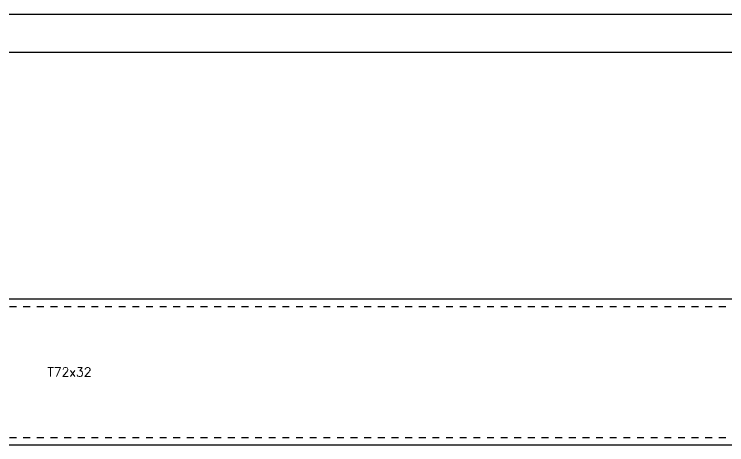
# Model space of a CAD drawing. Extents: x 0 to 428, y 0 to 297.
# Drawn here: x 185.2 to 309.5, y 94.5 to 169.7 of the extents above; entities that cross this region are included whole.
import ezdxf

# ---------------------------------------------------------------- set-up
doc = ezdxf.new("R2010")
doc.units = 0
doc.linetypes.add('CONTIN', pattern=[0])
doc.linetypes.add('DASHED', pattern=[2.38, 1.19, -1.19])
doc.layers.get('0').update_dxf_attribs({"linetype": 'CONTIN'})
for name, color, linetype in [('1', 7, 'CONTIN'), ('2', 7, 'CONTIN'), ('3', 1, 'CONTIN'), ('7', 3, 'DASHED')]:
    doc.layers.add(name, color=color, linetype=linetype)
doc.styles.add('SIMPLEX', font='SIMPLEX')

# ---------------------------------------------------------------- blocks, each defined once
blk = doc.blocks.new('CZEPIECE')
at = {"layer": '1'}
for p, q in [((358.617, 55.88), (86.783, 55.88)), ((86.783, 30.48), (358.617, 30.48))]:
    blk.add_line(p, q, dxfattribs=at)
at = {"layer": '2'}
for p, q in [((43.434, 105.664), (401.966, 105.664)), ((86.783, 99.06), (358.617, 99.06))]:
    blk.add_line(p, q, dxfattribs=at)
at = {"layer": '7'}
for p, q in [((86.783, 54.61), (358.617, 54.61)), ((86.783, 31.75), (358.617, 31.75))]:
    blk.add_line(p, q, dxfattribs=at)
at = {"layer": '3', "style": 'SIMPLEX'}
blk.add_text('T72x32', height=1.587, dxfattribs=at).set_placement((190.97, 42.386))

msp = doc.modelspace()

# ---------------------------------------------------------------- block references
msp.add_blockref('CZEPIECE', (0, 64))

doc.saveas('drawing.dxf')
